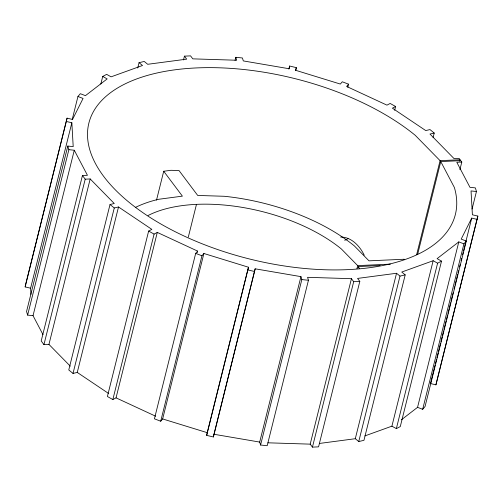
<?xml version="1.0" encoding="UTF-8"?>
<svg xmlns="http://www.w3.org/2000/svg" width="503" height="503" viewBox="0 0 503 503"><rect width="100%" height="100%" fill="white"/><g stroke="black" fill="none" stroke-linecap="round" stroke-linejoin="round"><path stroke-width="0.75" d="M30.947 294.368L30.601 288.213L25.15 286.917L25.829 283.598L67.075 118.155L72.526 119.456L83.064 98.45L77.946 96.494L72.243 119.362M25.15 286.917L67.075 118.155M319.374 443.457L355.294 438.71L358.752 441.54L363.958 440.32L405.204 274.877L400.004 276.097L396.54 273.267L357.57 278.417L359.815 281.41L318.562 446.853L312.438 447.129L353.691 281.686L351.446 278.7L307.572 277.316L308.446 280.265L267.2 445.708L260.573 445.029L301.819 279.586L300.945 276.637L255.159 268.816L213.354 436.962L206.676 435.372L207.23 432.668L248.476 267.225L203.897 253.499L201.954 255.776L160.709 421.218L154.427 418.823L195.68 253.38L197.622 251.104L157.294 232.411L154.088 234.102L112.842 399.545L107.397 396.509L148.643 231.066L151.849 229.374L118.513 206.984L114.269 207.978L110.025 204.507L68.773 369.95L73.017 373.421L77.261 372.427L108.673 393.528M213.354 436.962L255.159 268.816M206.676 435.372L248.476 267.225M347.812 87.226L348.573 84.177L342.291 81.782L340.349 84.058L295.77 70.332L296.324 67.628L289.646 66.038L289.093 68.741L243.307 60.92L242.427 57.971L235.8 57.292L235.046 60.341M435.032 365.247L430.474 383.544L435.925 384.845L477.85 216.083L472.399 214.787L471.041 190.939L476.448 191.498L472.078 209.028M435.925 384.845L477.85 216.083M30.601 288.213L71.847 122.77L66.402 121.474M71.847 122.77L73.205 146.618L67.804 146.059L26.552 311.502L27.627 315.117L33.035 315.677L42.994 334.633M27.627 315.117L68.873 149.674L67.804 146.059M33.035 315.677L74.281 150.234L68.873 149.674M100.82 84.064L102.719 76.437L106.649 74.362L111.094 76.84L142.506 65.509L139.042 62.68L137.715 68.012M74.281 150.234L87.447 175.289L82.448 175.516L41.202 340.959L43.95 344.624L48.948 344.398L70.282 366.165M43.95 344.624L85.202 179.181L82.448 175.516M48.948 344.398L90.194 178.955L85.202 179.181M73.017 373.421L114.269 207.978M77.261 372.427L118.513 206.984M183.488 59.958L184.438 56.147L190.562 55.871L192.806 58.857L236.68 60.241L235.8 57.292M156.515 200.125L163.714 171.253L170.919 170.297L179.024 170.555L197.704 195.447L224.369 196.283A142.242 70.043 14 0 1 354.357 245.917L368.988 260.837L404.28 259.234M112.842 399.545L116.042 397.854L157.294 232.411M188.329 237.032L196.478 204.356M197.245 252.632L197.622 251.104M160.709 421.218L162.651 418.942L203.897 253.499M288.885 69.087L289.646 66.038M295.563 70.678L296.324 67.628M260.573 445.029L259.693 442.08L300.945 276.637M312.438 447.129L310.194 444.143L351.446 278.7M394.654 110.302L395.603 106.491L390.158 103.455L386.958 105.146L346.624 86.453L348.573 84.177M356.923 268.659L357.683 265.622L341.355 248.96A125.077 61.592 14 0 0 148.052 215.523M357.991 268.055L358.369 266.54L380.186 265.546M355.294 438.71L396.54 273.267M433.089 137.621L434.227 133.05L429.983 129.579L425.739 130.573L392.403 108.183L395.603 106.491M358.752 441.54L400.004 276.097M416.635 254.694L440.081 160.658L415.195 135.276A188.858 92.998 14 0 0 113.54 90.559A188.858 92.998 14 0 0 237.529 255.788A188.858 92.998 14 0 0 454.372 187.481L440.766 161.576L460.767 160.664L461.798 162.041L459.899 169.668M417.697 254.09L440.766 161.576M364.876 435.912L391.906 426.16L433.158 260.717L437.597 263.195L441.527 261.12L437.088 258.643L458.799 241.899L463.923 243.854L466.306 241.063L461.188 239.107L471.72 218.101L477.171 219.402M459.698 161.274L460.082 159.753L459.05 158.376L454.052 158.602L429.983 134.043L434.227 133.05M391.906 426.16L396.351 428.638L437.597 263.195M441.527 261.12L400.281 426.563L396.351 428.638M401.419 419.779L417.553 407.342L458.799 241.899M417.553 407.342L422.671 409.297L463.923 243.854M435.416 363.719L436.554 359.148M436.937 357.62L438.075 353.049M438.459 351.522L440.546 343.134M440.93 341.612L442.068 337.035M442.451 335.514L443.589 330.936M443.967 329.415L445.111 324.837M445.488 323.316L446.06 321.027M446.438 319.499L447.582 314.928M447.959 313.4L449.104 308.829M449.481 307.302L450.625 302.731M451.002 301.203L452.14 296.632M452.524 295.104L453.096 292.815M454.046 289.005L454.611 286.716M454.995 285.195L456.133 280.617M456.517 279.096L457.655 274.519M458.038 272.997L458.604 270.708M459.56 266.898L460.126 264.609M461.075 260.799L461.647 258.511M462.597 254.694L463.169 252.412M463.546 250.884L471.72 218.101M466.306 241.063L425.054 406.506L422.671 409.297M77.946 96.494L80.329 93.703L85.447 95.658L107.164 78.914L102.719 76.437M348.007 238.567L346.36 239.755L344.63 240.208M433.158 260.717L401.746 272.048L405.204 274.877M139.042 62.68L144.248 61.46L147.706 64.29L186.682 59.14L184.438 56.147M110.025 204.507L114.269 203.514L90.194 178.955M440.081 160.658L460.082 159.753M461.798 162.041L456.806 162.268L469.965 187.323L475.373 187.883L476.448 191.498M357.683 265.622L390.403 264.132M353.691 281.686L359.815 281.41M340.65 237.083C351.308 236.775 359.991 246.288 364.229 255.178M267.885 442.81L310.194 444.143M301.819 279.586L308.446 280.265M213.907 434.259L259.693 442.08M247.922 269.929L254.606 271.519M162.651 418.942L207.23 432.668M195.68 253.38L201.954 255.776M116.042 397.854L155.666 416.22M148.643 231.066L154.088 234.102M163.714 171.253L182.394 196.145L158.715 199.27A142.242 70.043 14 0 0 135.709 207.286M358.369 266.54L359.444 268.577"/></g></svg>
